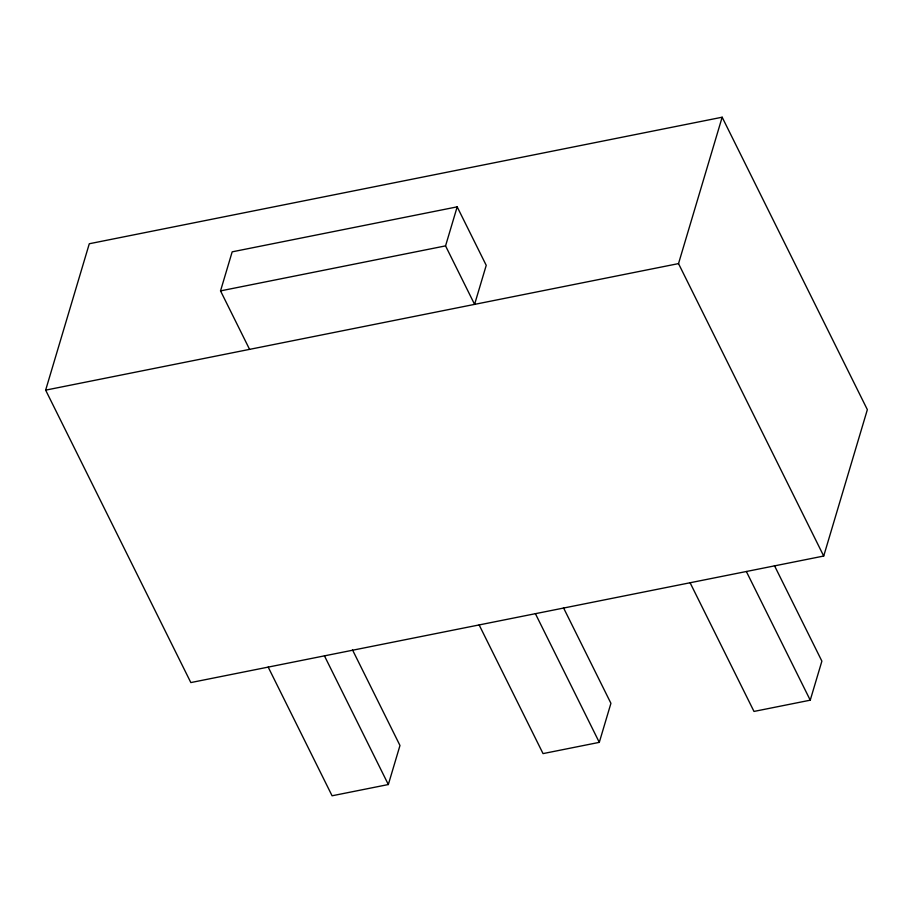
<?xml version="1.0" encoding="UTF-8"?>
<svg xmlns="http://www.w3.org/2000/svg" width="913" height="913" viewBox="0 0 913 913"><rect width="100%" height="100%" fill="white"/><g stroke="black" fill="none" stroke-linecap="round" stroke-linejoin="round"><path stroke-width="1.37" d="M45.65 390.136L89.291 243.748L722.16 117.218L867.35 409.652L823.709 556.04L190.84 682.57L45.65 390.136L678.519 263.606L722.16 117.218M249.569 349.359L220.535 290.882L232.176 251.84L457.185 206.852L486.23 265.341L474.589 304.371L445.555 245.882L457.185 206.852M268.194 667.106L332.081 795.782L388.333 784.541L399.974 745.499L352.532 649.953M479.154 624.937L543.041 753.602L599.293 742.36L610.923 703.318L563.492 607.773M690.102 582.756L753.99 711.432L810.242 700.18L821.883 661.149L774.441 565.592M220.535 290.882L445.555 245.882M678.519 263.606L823.709 556.04M746.355 571.504L810.242 700.18M535.406 613.684L599.293 742.36M324.446 655.865L388.333 784.541"/></g></svg>
